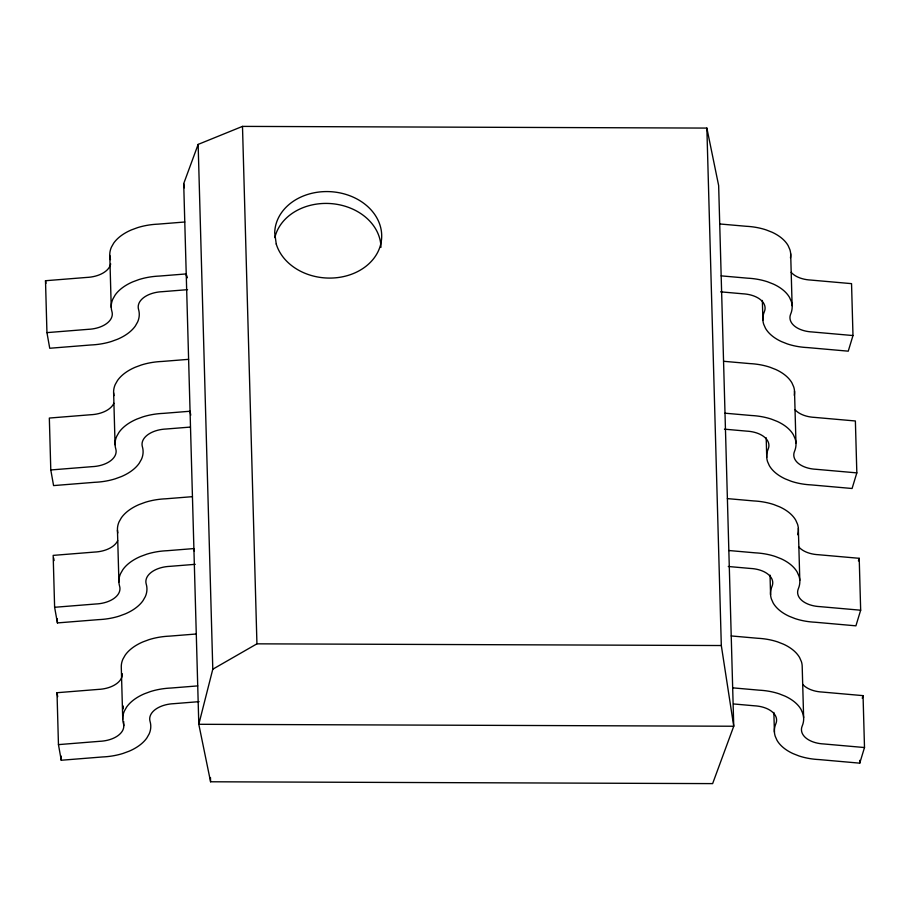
<?xml version="1.0" encoding="UTF-8"?>
<svg xmlns="http://www.w3.org/2000/svg" width="910" height="910" viewBox="0 0 910 910"><rect width="100%" height="100%" fill="white"/><g stroke="black" fill="none" stroke-linecap="round" stroke-linejoin="round"><path stroke-width="1.36" d="M198.141 144.406L212.792 669.203L198.801 724.292L210.585 781.781L712.632 783.612L733.744 726.237L718.65 185.572L706.865 128.082L242.492 126.388L198.141 144.406L183.706 183.627L198.801 724.292L733.744 726.237L721.312 645.531L706.865 128.082M791.177 272.329A25.196 14.844 -1.6 0 0 810.821 280.064L851.544 283.647L852.988 335.551L848.245 351.169L807.523 347.575A50.403 29.689 -1.6 0 1 787.389 343.935L781.542 341.625A50.403 29.689 -1.6 0 1 765.481 328.283L763.695 324.256A50.403 29.689 -1.6 0 1 764.343 311.721A25.196 14.844 -1.6 0 0 742.753 293.793L720.618 291.837M795.01 409.659A25.196 14.844 -1.6 0 0 814.655 417.394L855.377 420.977L856.833 472.882L852.078 488.499L811.356 484.905A50.403 29.689 -1.6 0 1 791.222 481.265L785.387 478.956A50.403 29.689 -1.6 0 1 769.314 465.613L767.528 461.575A50.403 29.689 -1.6 0 1 768.177 449.051A25.196 14.844 -1.6 0 0 746.587 431.124L724.451 429.167M858.426 560.913L859.211 558.308L818.499 554.725A25.196 14.844 -1.6 0 1 798.843 546.99M859.211 558.308L860.667 610.212L855.912 625.83L815.189 622.235A50.403 29.689 -1.6 0 1 795.067 618.595L789.22 616.286A50.403 29.689 -1.6 0 1 773.147 602.943L771.361 598.905A50.403 29.689 -1.6 0 1 772.01 586.381A25.196 14.844 -1.6 0 0 750.432 568.454L728.284 566.498M862.259 698.243L863.055 695.638L822.333 692.055A25.196 14.844 -1.6 0 1 802.677 684.32M733.505 703.953L754.265 705.785A25.196 14.844 -1.6 0 1 775.855 723.712A50.403 29.689 -1.6 0 0 775.206 736.236L776.981 740.274A50.403 29.689 -1.6 0 0 793.054 753.616L798.9 755.926A50.403 29.689 -1.6 0 0 819.023 759.566L859.745 763.16L864.5 747.542L863.055 695.638M212.792 669.203L256.938 643.836L721.312 645.531M184.775 222.006L158.158 224.133A50.403 29.689 -1.6 0 0 137.581 227.636L131.438 229.9A50.403 29.689 -1.6 0 0 113.704 243.118L111.418 247.133A50.403 29.689 -1.6 0 0 110.485 259.668M187.562 289.664L162.389 291.678A25.196 14.844 -1.6 0 0 138.559 309.446A50.403 29.689 -1.6 0 1 137.626 321.969L135.34 325.996A50.403 29.689 -1.6 0 1 117.606 339.214L111.464 341.466A50.403 29.689 -1.6 0 1 90.886 344.97L49.731 348.257L46.945 332.628L45.5 280.724L86.655 277.436A25.196 14.844 -1.6 0 0 110.679 263.854M186.22 273.921L186.914 277.823L186.22 273.921L159.603 276.048A50.403 29.689 -1.6 0 0 139.025 279.541L132.894 281.804A50.403 29.689 -1.6 0 0 115.16 295.022L112.863 299.037A50.403 29.689 -1.6 0 0 111.941 311.573A25.196 14.844 -1.6 0 1 88.099 329.34L46.945 332.628M188.609 359.336L161.991 361.463A50.403 29.689 -1.6 0 0 141.414 364.967L135.283 367.23A50.403 29.689 -1.6 0 0 117.538 380.448L115.251 384.464A50.403 29.689 -1.6 0 0 113.977 395.623M190.008 427.108L166.223 429.008A25.196 14.844 -1.6 0 0 142.392 446.776A50.403 29.689 -1.6 0 1 141.459 459.3L139.173 463.326A50.403 29.689 -1.6 0 1 121.439 476.544L115.308 478.796A50.403 29.689 -1.6 0 1 94.72 482.3L53.576 485.587L50.789 469.958L49.333 418.054L90.488 414.755A25.196 14.844 -1.6 0 0 113.864 403.266M50.789 469.958L91.933 466.671A25.196 14.844 -1.6 0 0 115.775 448.903A50.403 29.689 -1.6 0 1 116.696 436.368L118.994 432.352A50.403 29.689 -1.6 0 1 136.727 419.135L142.859 416.871A50.403 29.689 -1.6 0 1 163.436 413.367L190.065 411.24L190.747 415.153M192.442 496.667L165.825 498.794A50.403 29.689 -1.6 0 0 145.247 502.297L139.116 504.561A50.403 29.689 -1.6 0 0 121.371 517.779L119.085 521.794A50.403 29.689 -1.6 0 0 117.811 532.941M195.24 564.325L170.056 566.338A25.196 14.844 -1.6 0 0 146.226 584.106A50.403 29.689 -1.6 0 1 145.304 596.63L143.006 600.657A50.403 29.689 -1.6 0 1 125.273 613.875L119.142 616.127A50.403 29.689 -1.6 0 1 98.564 619.63L57.41 622.918L54.623 607.288L53.167 555.384L94.322 552.086A25.196 14.844 -1.6 0 0 117.697 540.597M54.623 607.288L95.778 603.99A25.196 14.844 -1.6 0 0 119.608 586.233A50.403 29.689 -1.6 0 1 120.529 573.698L122.827 569.683A50.403 29.689 -1.6 0 1 140.561 556.465L146.692 554.201A50.403 29.689 -1.6 0 1 167.281 550.698L193.898 548.571L194.353 551.187M196.287 633.997L169.658 636.124A50.403 29.689 -1.6 0 0 149.081 639.628L142.95 641.891A50.403 29.689 -1.6 0 0 125.216 655.109L122.918 659.124A50.403 29.689 -1.6 0 0 121.292 667.485L122.748 719.389M199.074 701.655L173.901 703.669A25.196 14.844 -1.6 0 0 150.059 721.437A50.403 29.689 -1.6 0 1 149.138 733.961L146.84 737.987A50.403 29.689 -1.6 0 1 129.106 751.205L122.975 753.457A50.403 29.689 -1.6 0 1 102.398 756.961L61.243 760.248L58.456 744.619L57.011 692.715L98.155 689.416A25.196 14.844 -1.6 0 0 122.338 673.741M197.732 685.901L171.114 688.028A50.403 29.689 -1.6 0 0 150.537 691.532L144.394 693.795A50.403 29.689 -1.6 0 0 126.661 707.013L124.374 711.029A50.403 29.689 -1.6 0 0 123.441 723.564A25.196 14.844 -1.6 0 1 99.611 741.32L58.456 744.619M719.719 223.962L746.063 226.271A50.403 29.689 -1.6 0 1 766.186 229.923L772.033 232.221A50.403 29.689 -1.6 0 1 788.106 245.563L789.88 249.602A50.403 29.689 -1.6 0 1 790.46 257.974M721.164 275.866L747.508 278.176A50.403 29.689 -1.6 0 1 767.642 281.827L773.489 284.125A50.403 29.689 -1.6 0 1 789.55 297.468L791.336 301.506A50.403 29.689 -1.6 0 1 790.688 314.041A25.196 14.844 -1.6 0 0 812.277 331.968L852.988 335.551M723.552 361.281L749.897 363.602A50.403 29.689 -1.6 0 1 770.019 367.253L775.866 369.551A50.403 29.689 -1.6 0 1 791.939 382.894L793.725 386.932A50.403 29.689 -1.6 0 1 794.293 395.304M724.997 413.197L751.341 415.506A50.403 29.689 -1.6 0 1 771.475 419.157L777.322 421.455A50.403 29.689 -1.6 0 1 793.384 434.798L795.169 438.836A50.403 29.689 -1.6 0 1 794.521 451.371A25.196 14.844 -1.6 0 0 816.111 469.298L856.833 472.882M727.386 498.612L753.73 500.932A50.403 29.689 -1.6 0 1 773.864 504.584L779.699 506.881A50.403 29.689 -1.6 0 1 795.772 520.224L797.558 524.262A50.403 29.689 -1.6 0 1 797.638 534.727M728.842 550.516L755.175 552.836A50.403 29.689 -1.6 0 1 775.309 556.488L781.155 558.785A50.403 29.689 -1.6 0 1 797.217 572.128L799.003 576.166A50.403 29.689 -1.6 0 1 798.354 588.702A25.196 14.844 -1.6 0 0 819.944 606.629L860.667 610.212M731.219 635.942L757.564 638.263A50.403 29.689 -1.6 0 1 777.697 641.914L783.544 644.212A50.403 29.689 -1.6 0 1 799.606 657.555L801.391 661.593A50.403 29.689 -1.6 0 1 802.176 665.756L803.632 717.66M732.675 687.846L759.008 690.167A50.403 29.689 -1.6 0 1 779.142 693.818L784.989 696.116A50.403 29.689 -1.6 0 1 801.062 709.459L802.836 713.497A50.403 29.689 -1.6 0 1 802.188 726.032A25.196 14.844 -1.6 0 0 823.778 743.959L864.5 747.542M45.5 280.724L45.966 283.329M53.633 557.989L54.099 560.594M57.011 692.715L57.705 696.616M183.706 183.627L184.343 187.801M859.666 760.351L859.745 763.16M790.676 253.765L792.121 305.669M794.51 391.095L795.966 442.999M798.343 528.426L799.799 580.33M762.353 300.448L762.91 320.092M766.197 437.778L766.743 457.423M770.031 575.109L770.577 594.753M773.864 712.439L774.41 732.084M242.492 126.388L256.938 643.836M210.472 777.527L210.585 781.781M123.248 706.012L123.316 708.81M123.669 721.437L123.794 725.645M109.791 255.494L111.236 307.398M113.625 392.824L115.069 444.728M117.458 530.155L118.914 582.059M57.284 618.709L57.41 622.918M61.129 756.039L61.243 760.248M274.854 237.59A53.542 43.214 3.6 0 1 332.07 203.692A53.542 43.214 3.6 0 1 380.96 247.315M276.242 244.017L274.706 232.767A53.542 43.214 3.6 0 1 351.806 196.537A53.542 43.214 3.6 0 1 361.748 269.246A53.542 43.214 3.6 0 1 276.242 244.017"/></g></svg>
